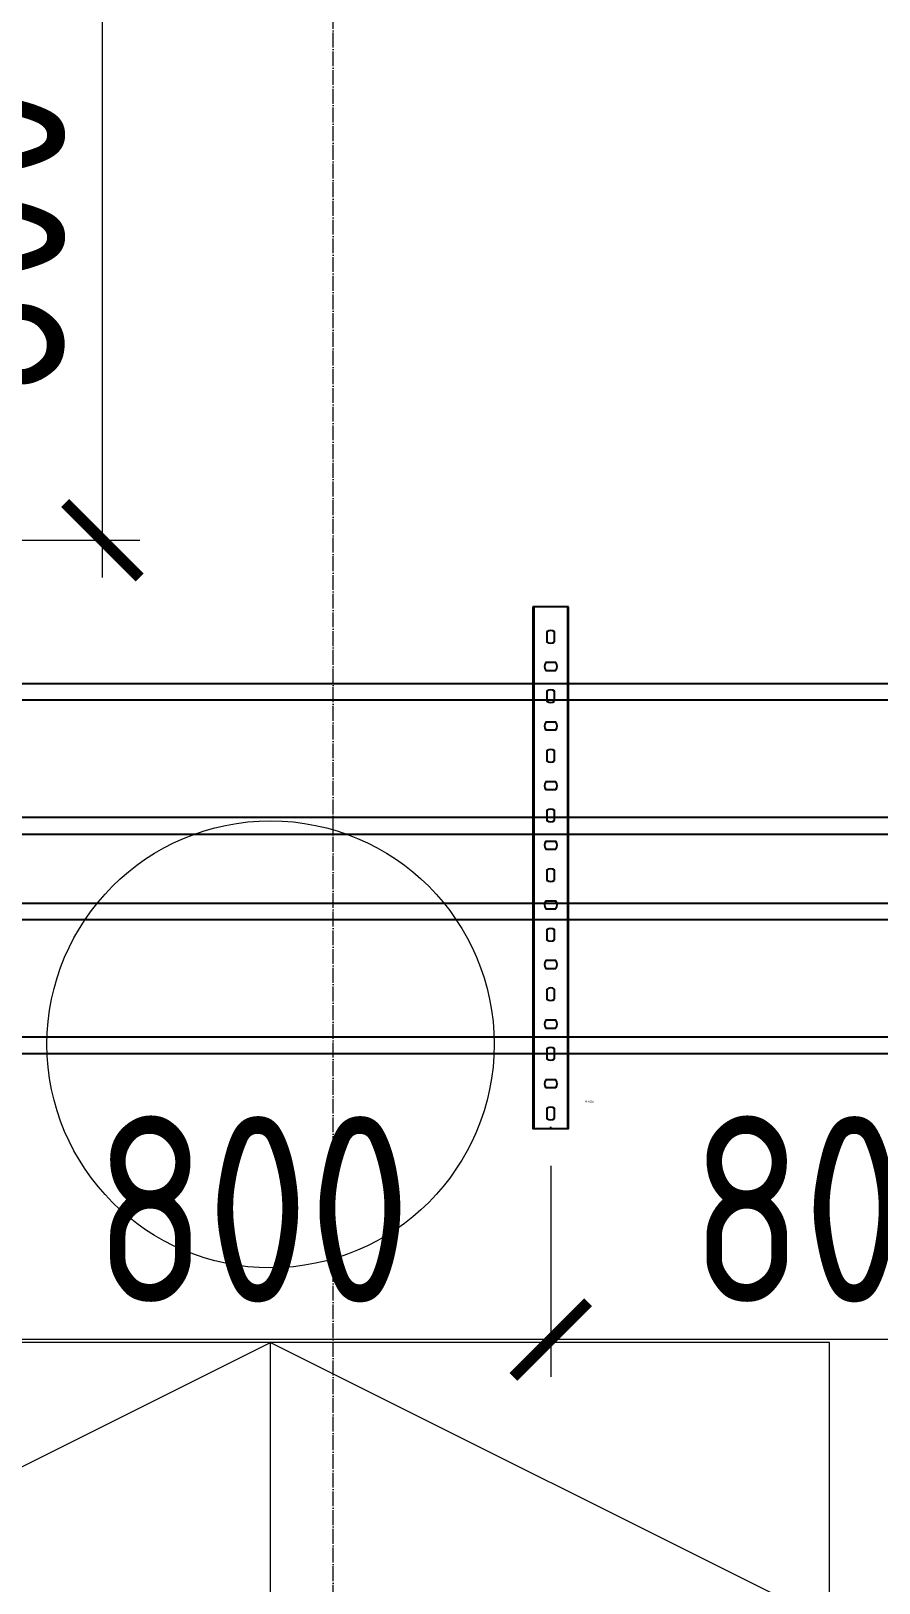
# Model space of a CAD drawing. Header units: millimetres. Extents: x -42533 to 645315, y 3457 to 82611.
# Drawn here: x 188384 to 189522, y 40652 to 42735 of the extents above; entities that cross this region are included whole.
import ezdxf
from ezdxf.enums import TextEntityAlignment as Align

# ---------------------------------------------------------------- set-up
doc = ezdxf.new("R2018")
doc.units = ezdxf.units.MM
doc.linetypes.add('ADSK_Линия сетки', pattern=[25, 20, -2.5, 0, -2.5])
for name, color, linetype in [('00_00_потолок_Панели из стали', 7, 'Continuous'), ('ЭОМ_Лотки авар.', 1, 'Continuous'), ('ЭОМ_Лотки рабочие', 5, 'Continuous')]:
    doc.layers.add(name, color=color, linetype=linetype)
for name, color, linetype, lineweight in [('Оси', 253, 'Continuous', 9), ('ТХ', 5, 'Continuous', 0), ('ШТРИХОВКА', 252, 'Continuous', 15)]:
    doc.layers.add(name, color=color, linetype=linetype, lineweight=lineweight)
doc.styles.get("Standard").update_dxf_attribs({"font": 'arial.ttf'})
doc.styles.add('М2', font='isocpeur.ttf', dxfattribs={"width": 0.8})
doc.dimstyles.new('М2-100', dxfattribs={"dimtxt": 250, "dimasz": 100, "dimexe": 50, "dimexo": 50, "dimgap": 50, "dimtad": 1, "dimdec": 0, "dimzin": 1, "dimtxsty": 'М2', "dimblk": 'ARCHTICK', "dimcen": 2.5, "dimdle": 50, "dimclre": 256, "dimclrt": 256, "dimadec": 0, "dimazin": 0, "dimtfac": 1, "dimtdec": 0, "dimtix": 1, "dimtmove": 1, "dimatfit": 3, "dimldrblk": 'NONE', "dimfxl": 1, "dimtolj": 1, "dimlwd": 9, "dimlwe": 9, "dimarcsym": 1})

# ---------------------------------------------------------------- blocks, each defined once
blk = doc.blocks.new('Тх 2 этаж')
at = {"layer": 'ТХ', "color": 252, "lineweight": 0, "true_color": 0x939598}
blk.add_lwpolyline([(43991.4, 6793.3), (45491.4, 6793.3), (45491.4, 7493.3), (43991.4, 7493.3), (43991.4, 6793.3), (44741.4, 6793.3), (44741.4, 7493.3), (45491.4, 7118.3), (44741.4, 6793.3), (43991.4, 7118.3), (44741.4, 7493.3)], dxfattribs=at)
blk.add_circle((44741.4, 7893.3), 300, dxfattribs=at)
blk = doc.blocks.new('План 2 этажа')
at = {"layer": 'Оси', "color": 8, "linetype": 'ADSK_Линия сетки'}
blk.add_line((39135.923, -5034.86), (39135.923, 20199.514), dxfattribs=at)
at = {"layer": 'ЭОМ_Лотки рабочие'}
blk.add_blockref('Тх 2 этаж', (-5689.424, 2325.176), dxfattribs=at)
blk = doc.blocks.new('*U37')
at = {"color": 0, "linetype": 'Continuous', "lineweight": 25}
for p, q in [((-78.8, -46976.1), (-78.8, 0)), ((78.8, -46976.1), (78.8, 0))]:
    blk.add_line(p, q, dxfattribs=at)
blk.add_lwpolyline([(100.8, -46976.1), (100.8, 0), (-100.8, 0), (-100.8, -46976.1)], close=True, dxfattribs=at)
at = {"color": 0, "flags": 9}
for tag, p in [('АРТИКУЛ', (-59.7, -11.8)), ('НАИМЕНОВАНИЕ', (-59.1, -7)), ('ПРИМЕЧАНИЕ', (-58.8, -17.3))]:
    blk.add_attdef(tag, text='', height=2.5, dxfattribs=at).set_placement(p, align=Align.TOP_LEFT)
at = {"color": 0, "lineweight": 30, "flags": 104}
for tag, p in [('ВЫСОТА', (-59.6, -20.9)), ('ДЛИНА', (-59.5, -36.1)), ('ТОЛЩИНА', (-59, -31)), ('ШИРИНА', (-58.9, -25.1))]:
    blk.add_attdef(tag, text='', height=2.5, dxfattribs=at).set_placement(p, align=Align.TOP_LEFT)
blk = doc.blocks.new('*U39')
at = {"color": 0, "linetype": 'Continuous', "lineweight": 25}
for p, q in [((-78.8, -46398.7), (-78.8, 0)), ((78.8, -46398.7), (78.8, 0))]:
    blk.add_line(p, q, dxfattribs=at)
blk.add_lwpolyline([(100.8, -46398.7), (100.8, 0), (-100.8, 0), (-100.8, -46398.7)], close=True, dxfattribs=at)
at = {"color": 0, "flags": 9}
for tag, p in [('АРТИКУЛ', (-59.7, -11.8)), ('НАИМЕНОВАНИЕ', (-59.1, -7)), ('ПРИМЕЧАНИЕ', (-58.8, -17.3))]:
    blk.add_attdef(tag, text='', height=2.5, dxfattribs=at).set_placement(p, align=Align.TOP_LEFT)
at = {"color": 0, "lineweight": 30, "flags": 104}
for tag, p in [('ВЫСОТА', (-59.6, -20.9)), ('ДЛИНА', (-59.5, -36.1)), ('ТОЛЩИНА', (-59, -31)), ('ШИРИНА', (-58.9, -25.1))]:
    blk.add_attdef(tag, text='', height=2.5, dxfattribs=at).set_placement(p, align=Align.TOP_LEFT)
blk = doc.blocks.new('*U45')
at = {"color": 0, "linetype": 'ByBlock', "lineweight": -2}
for points in [[(24, -700), (24, 0), (-24, 0), (-24, -700)], [(-22.5, -700), (-22.5, 0)], [(22.5, -700), (22.5, 0)], [(-24, -700), (24, -700)]]:
    blk.add_lwpolyline(points, dxfattribs=at)
at = {"color": 254, "transparency": 33554483}
blk.add_lwpolyline([(0, 0.7), (0, -2.2)], dxfattribs=at)
at = {"color": 0, "linetype": 'ByBlock', "lineweight": -2}
for points in [[(-5.2, -13.3), (-5.2, -26.7, 0.345739), (5.2, -26.7), (5.2, -13.3, 0.345739)], [(-6.7, -54.8, 0.345739), (-6.7, -65.2), (6.7, -65.2, 0.345739), (6.7, -54.8)], [(-5.2, -93.3), (-5.2, -106.7, 0.345739), (5.2, -106.7), (5.2, -93.3, 0.345739)], [(-6.7, -134.8, 0.345739), (-6.7, -145.2), (6.7, -145.2, 0.345739), (6.7, -134.8)], [(-5.2, -173.3), (-5.2, -186.7, 0.345739), (5.2, -186.7), (5.2, -173.3, 0.345739)], [(-6.7, -214.8, 0.345739), (-6.7, -225.2), (6.7, -225.2, 0.345739), (6.7, -214.8)], [(-5.2, -253.3), (-5.2, -266.7, 0.345739), (5.2, -266.7), (5.2, -253.3, 0.345739)], [(-6.7, -294.8, 0.345739), (-6.7, -305.2), (6.7, -305.2, 0.345739), (6.7, -294.8)], [(-5.2, -333.3), (-5.2, -346.7, 0.345739), (5.2, -346.7), (5.2, -333.3, 0.345739)], [(-6.7, -374.8, 0.345739), (-6.7, -385.2), (6.7, -385.2, 0.345739), (6.7, -374.8)], [(-5.2, -413.3), (-5.2, -426.7, 0.345739), (5.2, -426.7), (5.2, -413.3, 0.345739)], [(-6.7, -454.8, 0.345739), (-6.7, -465.2), (6.7, -465.2, 0.345739), (6.7, -454.8)], [(-5.2, -493.3), (-5.2, -506.7, 0.345739), (5.2, -506.7), (5.2, -493.3, 0.345739)], [(-6.7, -534.8, 0.345739), (-6.7, -545.2), (6.7, -545.2, 0.345739), (6.7, -534.8)], [(-5.2, -573.3), (-5.2, -586.7, 0.345739), (5.2, -586.7), (5.2, -573.3, 0.345739)], [(-6.7, -614.8, 0.345739), (-6.7, -625.2), (6.7, -625.2, 0.345739), (6.7, -614.8)], [(-5.2, -653.3), (-5.2, -666.7, 0.345739), (5.2, -666.7), (5.2, -653.3, 0.345739)]]:
    blk.add_lwpolyline(points, format="xyb", close=True, dxfattribs=at)
at = {"flags": 9}
for tag, p in [('НАИМЕНОВАНИЕ', (-58.2, -19.4)), ('АРТИКУЛ', (-58.9, -24.5)), ('ПРИМЕЧАНИЕ', (-58.3, -30.8))]:
    blk.add_attdef(tag, p, '', height=2.5, dxfattribs=at)
at = {"lineweight": 30, "flags": 104}
blk.add_attdef('ДЛИНА', text='', height=2.5, dxfattribs=at).set_placement((-57.7, -34.6), align=Align.TOP_LEFT)
blk = doc.blocks.new('_ArchTick')
at = {"color": 0, "linetype": 'ByBlock', "lineweight": 70, "const_width": 0.15}
blk.add_lwpolyline([(-0.5, -0.5), (0.5, 0.5)], dxfattribs=at)
blk = doc.blocks.new('*D549')
at = {"layer": '00_00_потолок_Панели из стали', "lineweight": 9, "transparency": 16777216}
for p, q in [((188281.1, 41212.4), (188281.1, 40929)), ((189081.3, 41211.8), (189081.3, 40929))]:
    blk.add_line(p, q, dxfattribs=at)
at = {"layer": '00_00_потолок_Панели из стали', "color": 0, "lineweight": 9, "transparency": 16777216}
blk.add_line((189131.3, 40979), (188231.1, 40979), dxfattribs=at)
at = {"layer": 'Defpoints', "color": 0, "transparency": 16777216}
for p in [(188281.1, 41262.4), (189081.3, 41261.8), (188281.1, 40979)]:
    blk.add_point(p, dxfattribs=at)
at = {"layer": '00_00_потолок_Панели из стали', "color": 0, "lineweight": 9, "transparency": 16777216, "xscale": 100, "yscale": 100, "zscale": 100, "rotation": 180}
blk.add_blockref('_ArchTick', (188281.1, 40979), dxfattribs=at)
at = {"layer": '00_00_потолок_Панели из стали', "color": 0, "lineweight": 9, "transparency": 16777216, "xscale": 100, "yscale": 100, "zscale": 100}
blk.add_blockref('_ArchTick', (189081.3, 40979), dxfattribs=at)
at = {"layer": '00_00_потолок_Панели из стали', "transparency": 16777216, "insert": (188681.2, 41154), "char_height": 250, "attachment_point": 5, "style": 'М2'}
blk.add_mtext('\\A1;800', dxfattribs=at)
blk = doc.blocks.new('_None')
blk = doc.blocks.new('*D550')
at = {"layer": '00_00_потолок_Панели из стали', "lineweight": 9, "transparency": 16777216}
for p, q in [((189081.3, 41212.4), (189081.3, 40929)), ((189881.5, 41211.8), (189881.5, 40929))]:
    blk.add_line(p, q, dxfattribs=at)
at = {"layer": '00_00_потолок_Панели из стали', "color": 0, "lineweight": 9, "transparency": 16777216}
blk.add_line((189931.5, 40979), (189031.3, 40979), dxfattribs=at)
at = {"layer": 'Defpoints', "color": 0, "transparency": 16777216}
for p in [(189081.3, 41262.4), (189881.5, 41261.8), (189081.3, 40979)]:
    blk.add_point(p, dxfattribs=at)
at = {"layer": '00_00_потолок_Панели из стали', "color": 0, "lineweight": 9, "transparency": 16777216, "xscale": 100, "yscale": 100, "zscale": 100, "rotation": 180}
blk.add_blockref('_ArchTick', (189081.3, 40979), dxfattribs=at)
at = {"layer": '00_00_потолок_Панели из стали', "color": 0, "lineweight": 9, "transparency": 16777216, "xscale": 100, "yscale": 100, "zscale": 100}
blk.add_blockref('_ArchTick', (189881.5, 40979), dxfattribs=at)
at = {"layer": '00_00_потолок_Панели из стали', "transparency": 16777216, "insert": (189481.4, 41154), "char_height": 250, "attachment_point": 5, "style": 'М2'}
blk.add_mtext('\\A1;800', dxfattribs=at)
blk = doc.blocks.new('*D727')
at = {"layer": '00_00_потолок_Панели из стали', "color": 0, "lineweight": 9, "transparency": 16777216}
blk.add_line((188479.8, 42001.8), (188479.8, 42902), dxfattribs=at)
at = {"layer": '00_00_потолок_Панели из стали', "lineweight": 9, "transparency": 16777216}
for p, q in [((188149.4, 42852), (188529.8, 42852)), ((188148.7, 42051.8), (188529.8, 42051.8))]:
    blk.add_line(p, q, dxfattribs=at)
at = {"layer": 'Defpoints', "color": 0, "transparency": 16777216}
for p in [(188099.4, 42852), (188479.8, 42852), (188098.7, 42051.8)]:
    blk.add_point(p, dxfattribs=at)
at = {"layer": '00_00_потолок_Панели из стали', "color": 0, "lineweight": 9, "transparency": 16777216, "xscale": 100, "yscale": 100, "zscale": 100}
for p, rotation in [((188479.8, 42852), 90), ((188479.8, 42051.8), 270)]:
    blk.add_blockref('_ArchTick', p, dxfattribs=dict(at, rotation=rotation))
at = {"layer": '00_00_потолок_Панели из стали', "transparency": 16777216, "insert": (188304.8, 42451.9), "char_height": 250, "attachment_point": 5, "rotation": 90, "style": 'М2'}
blk.add_mtext('\\A1;800', dxfattribs=at)

msp = doc.modelspace()

# ---------------------------------------------------------------- block references
at = {"layer": 'ШТРИХОВКА'}
msp.add_blockref('План 2 этажа', (149653.4, 31156.8), dxfattribs=at)

# ---------------------------------------------------------------- next in the draw order: block references
at = {"layer": 'ЭОМ_Лотки авар.', "color": 1, "rotation": 90}
msp.add_blockref('*U39', (151394.5, 41758.3), dxfattribs=at)
at = {"layer": 'ЭОМ_Лотки рабочие'}
ref = msp.add_blockref('*U45', (189081.3, 41262.4), dxfattribs=dict(at, rotation=180))
lines = msp.add_mtext('700 мм', dxfattribs={"layer": '0', "insert": (189139.1, 41297), "char_height": 2.5, "attachment_point": 1, "rotation": 180})
ref.add_attrib('ДЛИНА', '', (189139.1, 41297)).embed_mtext(lines)
at = {"layer": 'ЭОМ_Лотки рабочие', "rotation": 90}
msp.add_blockref('*U37', (151116.7, 41463.7), dxfattribs=at)

# ---------------------------------------------------------------- next in the draw order: dimensions: what is measured, and where the dimension line sits
at = {"layer": '00_00_потолок_Панели из стали'}
dim = msp.add_linear_dim(base=(188479.8, 42852), p1=(188098.7, 42051.8), p2=(188099.4, 42852), angle=270, dimstyle='М2-100', dxfattribs=at)
dim.commit()
dim.dimension.update_dxf_attribs({"geometry": '*D727', "text_midpoint": (188304.8, 42451.9)})
for base, p1, p2, picture, middle in [((188281.1, 40979), (189081.3, 41261.8), (188281.1, 41262.4), '*D549', (188681.2, 41154)), ((189081.3, 40979), (189881.5, 41261.8), (189081.3, 41262.4), '*D550', (189481.4, 41154))]:
    dim = msp.add_linear_dim(base=base, p1=p1, p2=p2, dimstyle='М2-100', dxfattribs=at)
    dim.commit()
    dim.dimension.update_dxf_attribs({"geometry": picture, "text_midpoint": middle})

doc.saveas('drawing.dxf')
